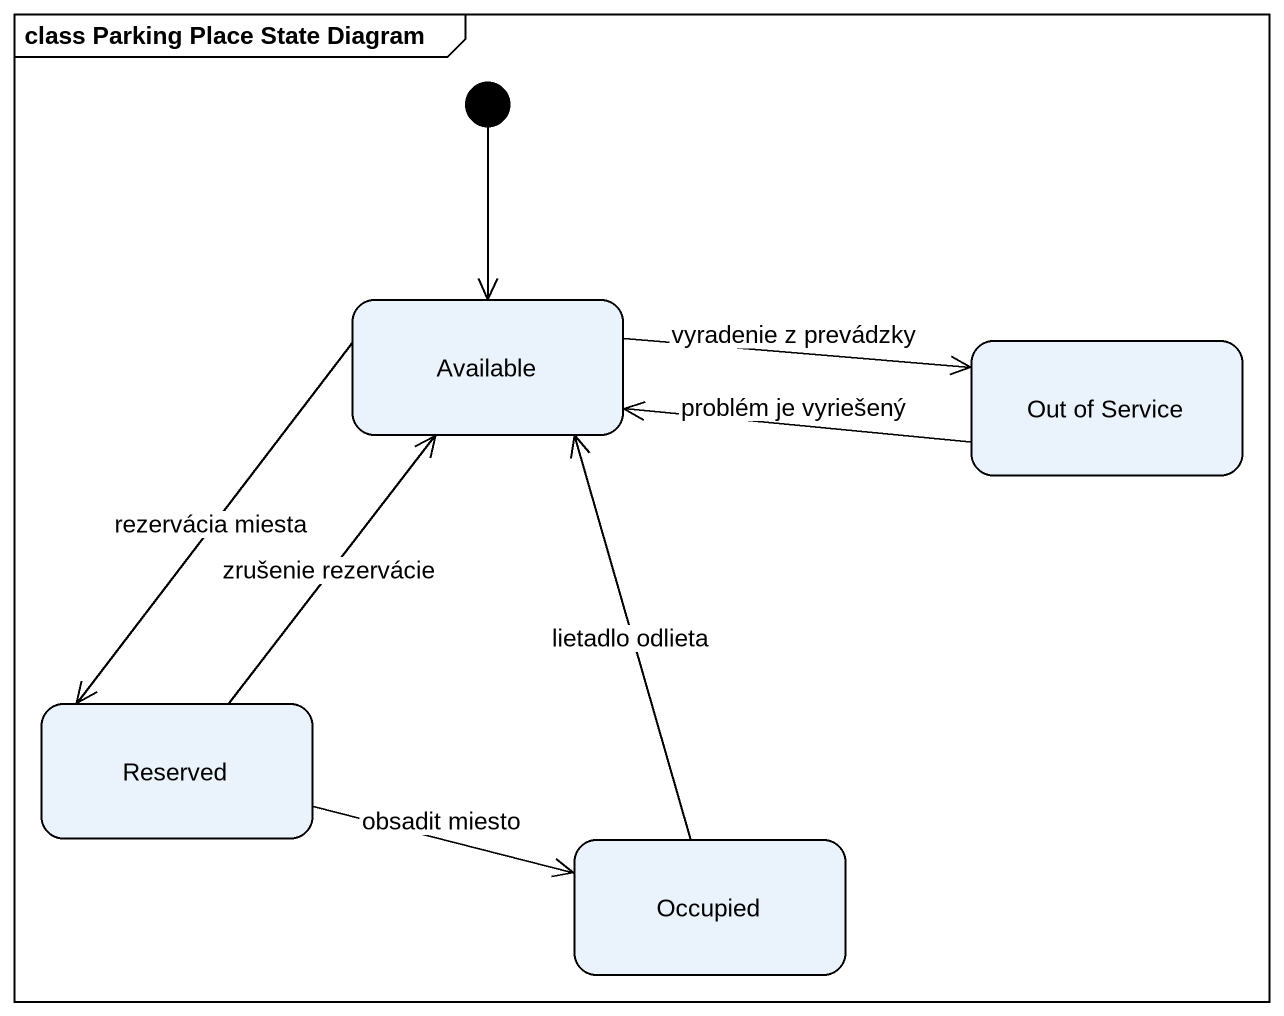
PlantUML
@startuml
mainframe class Parking Place State Diagram
hide empty description
state Available
state "Out of Service" as Out_of_Service
state Reserved
state Occupied
[*] --> Available
Available -right-> Out_of_Service : vyradenie z prevádzky
Available --> Reserved : rezervácia miesta
Out_of_Service -left-> Available : problém je vyriešený
Reserved -up-> Available : zrušenie rezervácie
Reserved -right-> Occupied : obsadit miesto
Occupied -up-> Available : lietadlo odlieta
@enduml
